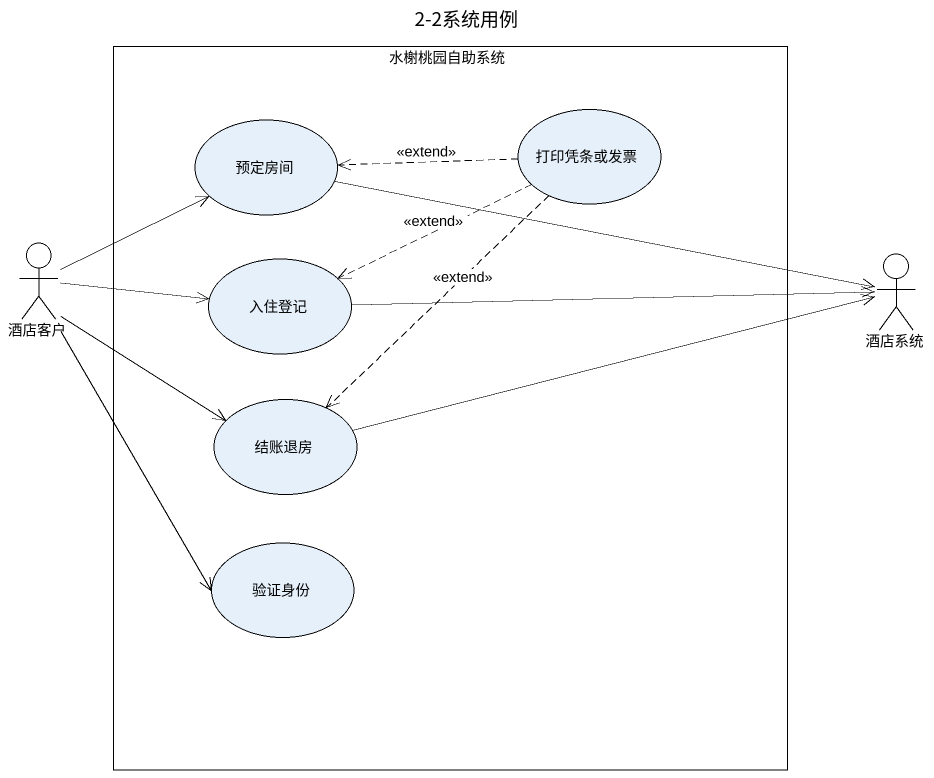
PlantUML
@startuml
title 2-2系统用例
rectangle 水榭桃园自助系统 {
  usecase 预定房间
  usecase 打印凭条或发票
  usecase 入住登记
  usecase 结账退房
  usecase 验证身份
}
actor 酒店客户
actor 酒店系统
预定房间 -right-> 酒店系统
打印凭条或发票 .left.> 预定房间 : <<extend>>
打印凭条或发票 .left.> 入住登记 : <<extend>>
打印凭条或发票 ..> 结账退房 : <<extend>>
酒店客户 -right-> 预定房间
酒店客户 -right-> 入住登记
酒店客户 -right-> 结账退房
酒店客户 --> 验证身份
入住登记 -right-> 酒店系统
结账退房 -right-> 酒店系统
@enduml
